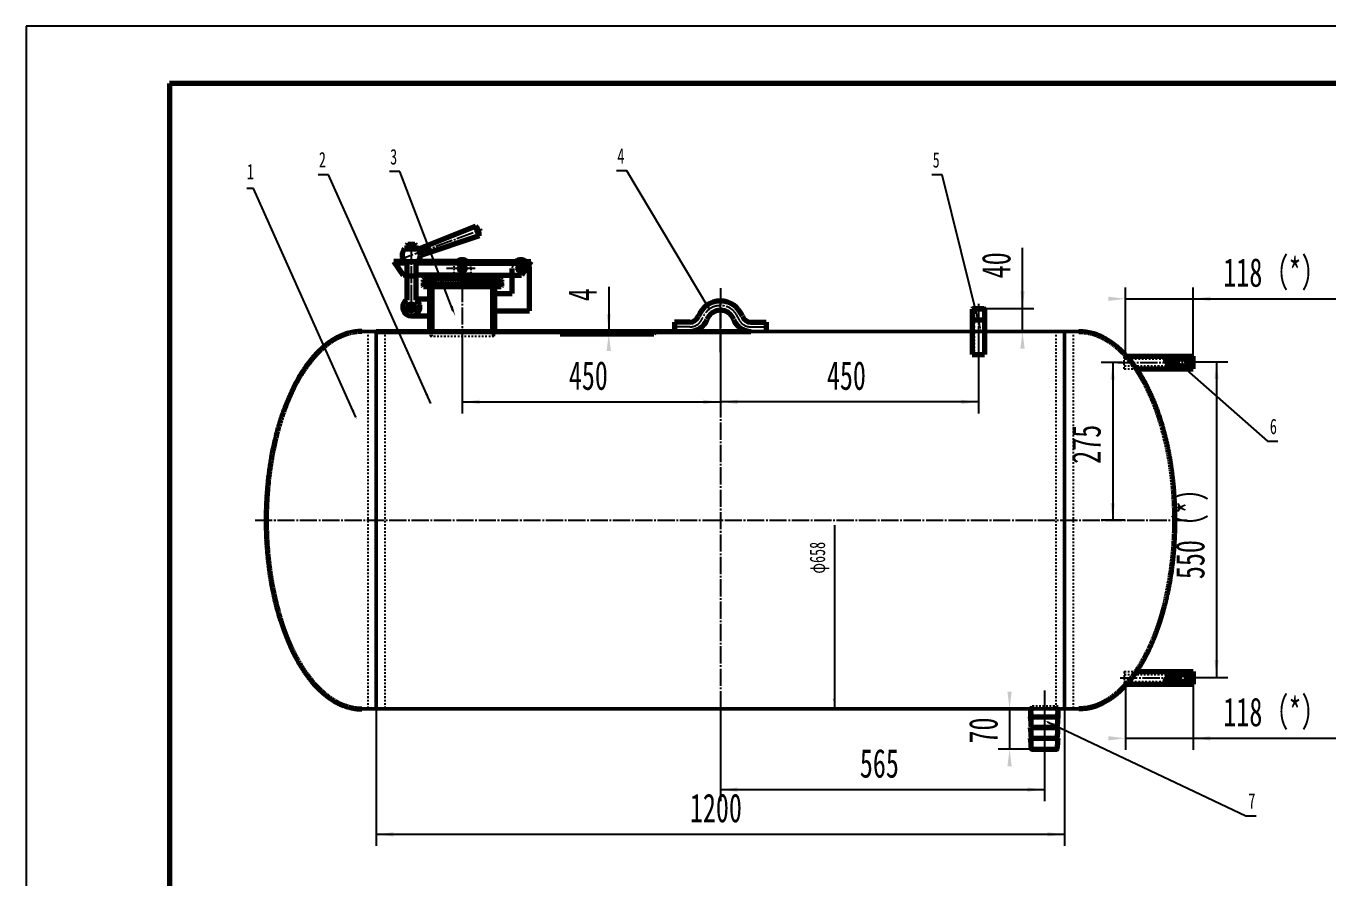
# Model space of a CAD drawing. Header units: millimetres. Extents: x 1710 to 11795, y -473 to 5548.
# Drawn here: x 1710 to 3980, y 1012 to 2497 of the extents above; entities that cross this region are included whole.
import ezdxf

# ---------------------------------------------------------------- set-up
doc = ezdxf.new("R2010")
doc.units = ezdxf.units.MM
doc.linetypes.add('EB_DASH', pattern=[6, 3, -3])
doc.linetypes.add('EB_DASHDOT', pattern=[39, 30, -3, 3, -3])
for name, color, linetype, lineweight in [('CAXA0', 7, 'Continuous', 70), ('CAXA1', 1, 'EB_DASHDOT', 25), ('CAXA2', 6, 'EB_DASH', 25), ('CAXA3', 30, 'Continuous', 25), ('CAXA4', 3, 'Continuous', 25), ('CAXA5', 4, 'Continuous', 25)]:
    doc.layers.add(name, color=color, linetype=linetype, lineweight=lineweight)
doc.styles.add('标准', font='', dxfattribs={"width": 0.667})
doc.styles.get('标准').set_extended_font_data('FangSong_GB2312')
doc.dimstyles.new('标准', dxfattribs={"dimtxt": 50, "dimasz": 30, "dimexe": 20, "dimexo": 0, "dimgap": 2.5, "dimtad": 1, "dimdec": 1, "dimdsep": 46, "dimtxsty": '标准', "dimcen": 0, "dimdle": 0.15, "dimclrd": 3, "dimazin": 2, "dimtfac": 1, "dimtdec": 3, "dimtmove": 0, "dimatfit": 1, "dimfxl": 0, "dimtolj": 1, "dimtzin": 0, "dimarcsym": 0})

# ---------------------------------------------------------------- blocks, each defined once
blk = doc.blocks.new('*CAXBLOCK2023')
at = {"layer": 'CAXA0', "linetype": 'Continuous', "lineweight": 25}
for points in [[(2470.3, 1841.7), (2500.3, 1837.9), (2500.3, 1845.4)], [(2920.3, 1841.7), (2890.3, 1837.9), (2890.3, 1845.4)]]:
    blk.add_hatch(color=3, dxfattribs=at).paths.add_polyline_path(points, flags=0)
at = {"layer": 'CAXA0', "color": 0, "linetype": 'Continuous', "lineweight": 25}
for p, q in [((2470.3, 1960.5), (2470.3, 1821.7)), ((2920.3, 1960.5), (2920.3, 1821.7))]:
    blk.add_line(p, q, dxfattribs=at)
at = {"layer": 'CAXA0', "color": 3, "linetype": 'Continuous', "lineweight": 25}
blk.add_line((2470.3, 1841.7), (2920.3, 1841.7), dxfattribs=at)
at = {"layer": 'CAXA0', "color": 0, "linetype": 'Continuous', "lineweight": 25, "insert": (2656, 1912.7), "char_height": 50, "attachment_point": 1, "style": '标准'}
blk.add_mtext('\\fFangSong_GB2312|b0|i0|p34;450', dxfattribs=at)
blk = doc.blocks.new('*CAXBLOCK2124')
at = {"layer": 'CAXA0', "linetype": 'Continuous', "lineweight": 25}
for points in [[(2920.3, 1841.7), (2950.3, 1845.4), (2950.3, 1837.9)], [(3370.3, 1841.7), (3340.3, 1845.4), (3340.3, 1837.9)]]:
    blk.add_hatch(color=3, dxfattribs=at).paths.add_polyline_path(points, flags=0)
at = {"layer": 'CAXA0', "color": 0, "linetype": 'Continuous', "lineweight": 25}
for p, q in [((2920.3, 1960.5), (2920.3, 1821.7)), ((3370.3, 1960.5), (3370.3, 1821.7))]:
    blk.add_line(p, q, dxfattribs=at)
at = {"layer": 'CAXA0', "color": 3, "linetype": 'Continuous', "lineweight": 25}
blk.add_line((3370.3, 1841.7), (2920.3, 1841.7), dxfattribs=at)
at = {"layer": 'CAXA0', "color": 0, "linetype": 'Continuous', "lineweight": 25, "insert": (3106, 1912.7), "char_height": 50, "attachment_point": 1, "style": '标准'}
blk.add_mtext('\\fFangSong_GB2312|b0|i0|p34;450', dxfattribs=at)
blk = doc.blocks.new('*CAXBLOCK2225')
at = {"layer": 'CAXA0', "linetype": 'Continuous', "lineweight": 25}
for points in [[(3604.4, 1910.5), (3600.7, 1880.5), (3608.2, 1880.5)], [(3604.4, 1635.5), (3600.7, 1665.5), (3608.2, 1665.5)]]:
    blk.add_hatch(color=3, dxfattribs=at).paths.add_polyline_path(points, flags=0)
at = {"layer": 'CAXA0', "color": 0, "linetype": 'Continuous', "lineweight": 25}
for p, q in [((3620.7, 1910.5), (3584.4, 1910.5)), ((3625.3, 1635.5), (3584.4, 1635.5))]:
    blk.add_line(p, q, dxfattribs=at)
at = {"layer": 'CAXA0', "color": 3, "linetype": 'Continuous', "lineweight": 25}
blk.add_line((3604.4, 1910.5), (3604.4, 1635.5), dxfattribs=at)
at = {"layer": 'CAXA0', "color": 0, "linetype": 'Continuous', "lineweight": 25, "insert": (3533.4, 1733.7), "char_height": 50, "attachment_point": 1, "rotation": 90, "style": '标准'}
blk.add_mtext('\\fFangSong_GB2312|b0|i0|p34;275', dxfattribs=at)
blk = doc.blocks.new('*CAXBLOCK2326')
at = {"layer": 'CAXA0', "linetype": 'Continuous', "lineweight": 25}
for points in [[(3785.4, 1911.5), (3781.7, 1881.5), (3789.2, 1881.5)], [(3785.4, 1361.5), (3781.7, 1391.5), (3789.2, 1391.5)]]:
    blk.add_hatch(color=3, dxfattribs=at).paths.add_polyline_path(points, flags=0)
at = {"layer": 'CAXA0', "color": 0, "linetype": 'Continuous', "lineweight": 25}
for p, q in [((3728.8, 1911.5), (3805.4, 1911.5)), ((3728.8, 1361.5), (3805.4, 1361.5))]:
    blk.add_line(p, q, dxfattribs=at)
at = {"layer": 'CAXA0', "color": 3, "linetype": 'Continuous', "lineweight": 25}
blk.add_line((3785.4, 1911.5), (3785.4, 1361.5), dxfattribs=at)
at = {"layer": 'CAXA0', "color": 0, "linetype": 'Continuous', "lineweight": 25, "insert": (3714.4, 1532.7), "char_height": 50, "attachment_point": 1, "rotation": 90, "style": '标准'}
blk.add_mtext('\\fFangSong_GB2312|b0|i0|p34;550（*）', dxfattribs=at)
blk = doc.blocks.new('*CAXBLOCK2427')
at = {"layer": 'CAXA0', "linetype": 'Continuous', "lineweight": 25}
for points in [[(2920.3, 1165.7), (2950.3, 1169.5), (2950.3, 1162)], [(3485.3, 1165.7), (3455.3, 1169.5), (3455.3, 1162)]]:
    blk.add_hatch(color=3, dxfattribs=at).paths.add_polyline_path(points, flags=0)
at = {"layer": 'CAXA0', "color": 0, "linetype": 'Continuous', "lineweight": 25}
for p, q in [((2920.3, 1310.5), (2920.3, 1145.7)), ((3485.3, 1310.5), (3485.3, 1145.7))]:
    blk.add_line(p, q, dxfattribs=at)
at = {"layer": 'CAXA0', "color": 3, "linetype": 'Continuous', "lineweight": 25}
blk.add_line((3485.3, 1165.7), (2920.3, 1165.7), dxfattribs=at)
at = {"layer": 'CAXA0', "color": 0, "linetype": 'Continuous', "lineweight": 25, "insert": (3163.5, 1236.7), "char_height": 50, "attachment_point": 1, "style": '标准'}
blk.add_mtext('\\fFangSong_GB2312|b0|i0|p34;565', dxfattribs=at)
blk = doc.blocks.new('*CAXBLOCK2528')
at = {"layer": 'CAXA0', "linetype": 'Continuous', "lineweight": 25}
for points in [[(2320.3, 1087.9), (2350.3, 1084.1), (2350.3, 1091.6)], [(3520.3, 1087.9), (3490.3, 1084.1), (3490.3, 1091.6)]]:
    blk.add_hatch(color=3, dxfattribs=at).paths.add_polyline_path(points, flags=0)
at = {"layer": 'CAXA0', "color": 0, "linetype": 'Continuous', "lineweight": 25}
for p, q in [((2320.3, 1310.5), (2320.3, 1067.9)), ((3520.3, 1310.5), (3520.3, 1067.9))]:
    blk.add_line(p, q, dxfattribs=at)
at = {"layer": 'CAXA0', "color": 3, "linetype": 'Continuous', "lineweight": 25}
blk.add_line((2320.3, 1087.9), (3520.3, 1087.9), dxfattribs=at)
at = {"layer": 'CAXA0', "color": 0, "linetype": 'Continuous', "lineweight": 25, "insert": (2867.1, 1158.9), "char_height": 50, "attachment_point": 1, "style": '标准'}
blk.add_mtext('\\fFangSong_GB2312|b0|i0|p34;1200', dxfattribs=at)
blk = doc.blocks.new('CAXBLOCK26')
at = {"layer": 'CAXA0', "color": 0, "linetype": 'Continuous', "lineweight": 25}
for p, q in [((2352.1, 2084.8), (2353.7, 2086.5)), ((2355, 2083.5), (2358, 2086.5)), ((2359.2, 2083.5), (2362.2, 2086.5)), ((2363.5, 2083.5), (2366.5, 2086.5)), ((2367.7, 2083.5), (2370.7, 2086.5)), ((2372, 2083.5), (2373.3, 2084.8)), ((2389.3, 2083.8), (2391.9, 2086.5)), ((2393.2, 2083.5), (2396.2, 2086.5)), ((2397.4, 2083.5), (2400.4, 2086.5)), ((2401.7, 2083.5), (2404.7, 2086.5)), ((2405.9, 2083.5), (2408.9, 2086.5)), ((2410.1, 2083.5), (2413.1, 2086.5)), ((2414.4, 2083.5), (2417.4, 2086.5)), ((2418.6, 2083.5), (2421.6, 2086.5)), ((2422.9, 2083.5), (2425.9, 2086.5)), ((2427.1, 2083.5), (2430.1, 2086.5)), ((2431.3, 2083.5), (2434.3, 2086.5)), ((2435.6, 2083.5), (2438.6, 2086.5)), ((2439.8, 2083.5), (2442.8, 2086.5)), ((2444.1, 2083.5), (2447.1, 2086.5)), ((2448.3, 2083.5), (2451.3, 2086.5)), ((2452.6, 2083.5), (2455.6, 2086.5)), ((2456.8, 2083.5), (2459.8, 2086.5)), ((2461, 2083.5), (2464, 2086.5)), ((2465.3, 2083.5), (2468.3, 2086.5)), ((2469.5, 2083.5), (2470.3, 2084.2)), ((2470.3, 2084.2), (2472.5, 2086.5)), ((2473.8, 2083.5), (2476.8, 2086.5)), ((2478, 2083.5), (2480.2, 2085.7)), ((2480.2, 2085.7), (2481, 2086.5)), ((2482.3, 2083.5), (2485.3, 2086.5)), ((2486.5, 2083.5), (2489.5, 2086.5)), ((2490.7, 2083.5), (2493.7, 2086.5)), ((2495, 2083.5), (2498, 2086.5)), ((2499.2, 2083.5), (2502.2, 2086.5)), ((2503.5, 2083.5), (2506.5, 2086.5)), ((2507.7, 2083.5), (2510.7, 2086.5)), ((2512, 2083.5), (2515, 2086.5)), ((2516.2, 2083.5), (2519.2, 2086.5)), ((2520.4, 2083.5), (2523.4, 2086.5)), ((2524.7, 2083.5), (2527.7, 2086.5)), ((2528.9, 2083.5), (2531.9, 2086.5)), ((2533.2, 2083.5), (2536.2, 2086.5)), ((2537.4, 2083.5), (2540.4, 2086.5)), ((2541.7, 2083.5), (2544.7, 2086.5)), ((2545.9, 2083.5), (2548.9, 2086.5)), ((2550.1, 2083.5), (2553.1, 2086.5)), ((2554.4, 2083.5), (2557.4, 2086.5)), ((2558.6, 2083.5), (2561.6, 2086.5)), ((2562.9, 2083.5), (2565.9, 2086.5)), ((2567.1, 2083.5), (2570.1, 2086.5)), ((2571.4, 2083.5), (2574.4, 2086.5)), ((2575.6, 2083.5), (2578.6, 2086.5)), ((2579.8, 2083.5), (2582.8, 2086.5)), ((2584.1, 2083.5), (2587.1, 2086.5))]:
    blk.add_line(p, q, dxfattribs=at)
blk = doc.blocks.new('CAXBLOCK27')
at = {"layer": 'CAXA0', "color": 0, "linetype": 'Continuous', "lineweight": 25}
for p, q in [((2470.3, 2050.2), (2476.5, 2056.5)), ((2470.3, 2054.5), (2472.2, 2056.5)), ((2470.7, 2046.5), (2480.7, 2056.5)), ((2475, 2046.5), (2485, 2056.5)), ((2479.2, 2046.5), (2489.2, 2056.5)), ((2483.4, 2046.5), (2493.4, 2056.5)), ((2487.7, 2046.5), (2497.7, 2056.5)), ((2491.9, 2046.5), (2501.9, 2056.5)), ((2496.2, 2046.5), (2506.2, 2056.5)), ((2500.4, 2046.5), (2510.4, 2056.5)), ((2504.7, 2046.5), (2514.7, 2056.5)), ((2508.9, 2046.5), (2518.9, 2056.5)), ((2513.1, 2046.5), (2523.1, 2056.5)), ((2517.4, 2046.5), (2527.4, 2056.5)), ((2525.6, 2050.5), (2531.6, 2056.5)), ((2529.9, 2050.5), (2535.9, 2056.5)), ((2534.1, 2050.5), (2538.4, 2054.8))]:
    blk.add_line(p, q, dxfattribs=at)
blk = doc.blocks.new('CAXBLOCK28')
at = {"layer": 'CAXA0', "color": 0, "linetype": 'Continuous', "lineweight": 25}
for p, q in [((2401.8, 2053.9), (2404.3, 2056.5)), ((2402.7, 2050.5), (2408.6, 2056.5)), ((2406.8, 2050.5), (2412.8, 2056.5)), ((2411.1, 2050.5), (2417.1, 2056.5)), ((2415.3, 2050.5), (2421.3, 2056.5)), ((2418.3, 2049.1), (2425.6, 2056.5)), ((2420, 2046.7), (2429.8, 2056.5)), ((2424, 2046.5), (2434, 2056.5)), ((2428.3, 2046.5), (2438.3, 2056.5)), ((2432.5, 2046.5), (2442.5, 2056.5)), ((2436.8, 2046.5), (2446.8, 2056.5)), ((2441, 2046.5), (2451, 2056.5)), ((2445.3, 2046.5), (2455.3, 2056.5)), ((2449.5, 2046.5), (2459.5, 2056.5)), ((2453.7, 2046.5), (2463.7, 2056.5)), ((2458, 2046.5), (2468, 2056.5)), ((2462.2, 2046.5), (2470.3, 2054.5)), ((2466.5, 2046.5), (2470.3, 2050.2))]:
    blk.add_line(p, q, dxfattribs=at)
blk = doc.blocks.new('CAXBLOCK29')
at = {"layer": 'CAXA0', "color": 0, "linetype": 'Continuous', "lineweight": 25}
for p, q in [((2641.6, 1962.8), (2643.3, 1964.5)), ((2643.5, 1960.5), (2647.5, 1964.5)), ((2647.8, 1960.5), (2651.8, 1964.5)), ((2652, 1960.5), (2656, 1964.5)), ((2656.2, 1960.5), (2660.2, 1964.5)), ((2660.5, 1960.5), (2664.5, 1964.5)), ((2664.7, 1960.5), (2668.7, 1964.5)), ((2669, 1960.5), (2673, 1964.5)), ((2673.2, 1960.5), (2677.2, 1964.5)), ((2677.5, 1960.5), (2681.5, 1964.5)), ((2681.7, 1960.5), (2685.7, 1964.5)), ((2685.9, 1960.5), (2689.9, 1964.5)), ((2690.2, 1960.5), (2694.2, 1964.5)), ((2694.4, 1960.5), (2698.4, 1964.5)), ((2698.7, 1960.5), (2702.7, 1964.5)), ((2702.9, 1960.5), (2706.9, 1964.5)), ((2707.2, 1960.5), (2711.2, 1964.5)), ((2711.4, 1960.5), (2715.4, 1964.5)), ((2715.6, 1960.5), (2719.6, 1964.5)), ((2719.9, 1960.5), (2723.9, 1964.5)), ((2724.1, 1960.5), (2728.1, 1964.5)), ((2728.4, 1960.5), (2732.4, 1964.5)), ((2732.6, 1960.5), (2736.6, 1964.5)), ((2736.9, 1960.5), (2740.9, 1964.5)), ((2741.1, 1960.5), (2745.1, 1964.5)), ((2745.3, 1960.5), (2749.3, 1964.5)), ((2749.6, 1960.5), (2753.6, 1964.5)), ((2753.8, 1960.5), (2757.8, 1964.5)), ((2758.1, 1960.5), (2762.1, 1964.5)), ((2762.3, 1960.5), (2766.3, 1964.5)), ((2766.6, 1960.5), (2770.6, 1964.5)), ((2770.8, 1960.5), (2774.8, 1964.5)), ((2775, 1960.5), (2779, 1964.5)), ((2779.3, 1960.5), (2783.3, 1964.5)), ((2783.5, 1960.5), (2787.5, 1964.5)), ((2787.8, 1960.5), (2791.8, 1964.5)), ((2792, 1960.5), (2796, 1964.5)), ((2796.3, 1960.5), (2800.3, 1964.5)), ((2800.5, 1960.5), (2804, 1963.9))]:
    blk.add_line(p, q, dxfattribs=at)
blk = doc.blocks.new('CAXBLOCK30')
at = {"layer": 'CAXA0', "color": 0, "linetype": 'Continuous', "lineweight": 25}
for p, q in [((3694.1, 1916.5), (3699.1, 1921.5)), ((3698.4, 1916.5), (3703.4, 1921.5)), ((3702.6, 1916.5), (3707.6, 1921.5)), ((3706.8, 1916.5), (3711.8, 1921.5)), ((3711.1, 1916.5), (3716.1, 1921.5)), ((3715.3, 1916.5), (3720.3, 1921.5)), ((3719.6, 1916.5), (3724.6, 1921.5)), ((3723.8, 1916.5), (3728.8, 1921.5)), ((3728.1, 1916.5), (3733.1, 1921.5)), ((3729.8, 1914), (3731.3, 1915.5)), ((3731.3, 1915.5), (3737.3, 1921.5)), ((3734, 1914), (3735.5, 1915.5)), ((3735.5, 1915.5), (3741.5, 1921.5)), ((3738.3, 1914), (3739.8, 1915.5)), ((3739.8, 1915.5), (3744.7, 1920.3)), ((3742.5, 1914), (3744, 1915.5)), ((3744, 1915.5), (3744.7, 1916.1)), ((3697.6, 1903), (3699.1, 1904.5)), ((3698.3, 1899.5), (3703.3, 1904.5)), ((3702.6, 1899.5), (3707.6, 1904.5)), ((3706.8, 1899.5), (3711.8, 1904.5)), ((3711.1, 1899.5), (3716.1, 1904.5)), ((3715.3, 1899.5), (3720.3, 1904.5)), ((3719.5, 1899.5), (3724.5, 1904.5)), ((3723.8, 1899.5), (3728.8, 1904.5)), ((3728, 1899.5), (3734, 1905.5)), ((3729.7, 1905.3), (3729.8, 1905.5)), ((3729.8, 1905.5), (3731.3, 1907)), ((3732.3, 1899.5), (3738.3, 1905.5)), ((3734, 1905.5), (3735.5, 1907)), ((3736.5, 1899.5), (3742.5, 1905.5)), ((3738.3, 1905.5), (3739.8, 1907)), ((3740.8, 1899.5), (3744.7, 1903.4)), ((3742.5, 1905.5), (3744, 1907))]:
    blk.add_line(p, q, dxfattribs=at)
blk = doc.blocks.new('CAXBLOCK31')
at = {"layer": 'CAXA0', "color": 0, "linetype": 'Continuous', "lineweight": 25}
for p, q in [((3697.6, 1368.4), (3700.7, 1371.5)), ((3699.9, 1366.5), (3704.9, 1371.5)), ((3704.1, 1366.5), (3709.1, 1371.5)), ((3708.4, 1366.5), (3713.4, 1371.5)), ((3712.6, 1366.5), (3717.6, 1371.5)), ((3716.9, 1366.5), (3721.9, 1371.5)), ((3721.1, 1366.5), (3726.1, 1371.5)), ((3725.4, 1366.5), (3730.4, 1371.5)), ((3729.6, 1366.5), (3734.6, 1371.5)), ((3731.3, 1364), (3732.8, 1365.5)), ((3732.8, 1365.5), (3738.8, 1371.5)), ((3735.6, 1364), (3737.1, 1365.5)), ((3737.1, 1365.5), (3743.1, 1371.5)), ((3739.8, 1364), (3741.3, 1365.5)), ((3741.3, 1365.5), (3744.7, 1368.8)), ((3744.1, 1364), (3744.7, 1364.6)), ((3694.2, 1352.2), (3696.4, 1354.5)), ((3695.7, 1349.5), (3700.6, 1354.5)), ((3699.9, 1349.5), (3704.9, 1354.5)), ((3704.1, 1349.5), (3709.1, 1354.5)), ((3708.4, 1349.5), (3713.4, 1354.5)), ((3712.6, 1349.5), (3717.6, 1354.5)), ((3716.8, 1349.5), (3721.8, 1354.5)), ((3721.1, 1349.5), (3726.1, 1354.5)), ((3725.3, 1349.5), (3731.3, 1355.5)), ((3729.6, 1349.5), (3735.6, 1355.5)), ((3731.3, 1355.5), (3732.8, 1357)), ((3733.8, 1349.5), (3739.8, 1355.5)), ((3735.6, 1355.5), (3737.1, 1357)), ((3738.1, 1349.5), (3744.1, 1355.5)), ((3739.8, 1355.5), (3741.3, 1357)), ((3742.3, 1349.5), (3744.7, 1351.8)), ((3744.1, 1355.5), (3744.7, 1356.1))]:
    blk.add_line(p, q, dxfattribs=at)
blk = doc.blocks.new('*CAXBLOCK3235')
at = {"layer": 'CAXA0', "linetype": 'Continuous', "lineweight": 25}
for points in [[(3626.7, 1255.2), (3596.7, 1251.5), (3596.7, 1259)], [(3744.7, 1255.2), (3774.7, 1251.5), (3774.7, 1259)]]:
    blk.add_hatch(color=3, dxfattribs=at).paths.add_polyline_path(points, flags=0)
at = {"layer": 'CAXA0', "color": 0, "linetype": 'Continuous', "lineweight": 25}
for p, q in [((3626.7, 1349.5), (3626.7, 1235.2)), ((3744.7, 1349.5), (3744.7, 1235.2))]:
    blk.add_line(p, q, dxfattribs=at)
at = {"layer": 'CAXA0', "color": 3, "linetype": 'Continuous', "lineweight": 25}
blk.add_line((3626.5, 1255.2), (4007.5, 1255.2), dxfattribs=at)
at = {"layer": 'CAXA0', "color": 0, "linetype": 'Continuous', "lineweight": 25, "insert": (3797.3, 1326.2), "char_height": 50, "attachment_point": 1, "style": '标准'}
blk.add_mtext('\\fFangSong_GB2312|b0|i0|p34;118（*）', dxfattribs=at)
blk = doc.blocks.new('CAXBLOCK33')
at = {"layer": 'CAXA0', "color": 0, "linetype": 'Continuous', "lineweight": 25}
for p, q in [((2523.3, 2048.1), (2525.6, 2050.5)), ((2523.3, 2043.8), (2527.3, 2047.8)), ((2526.1, 2042.5), (2528.8, 2045.2)), ((2530.4, 2042.5), (2533.1, 2045.2)), ((2533.6, 2049.9), (2534.1, 2050.5)), ((2533.6, 2045.7), (2538.1, 2050.2)), ((2534.6, 2042.5), (2538.8, 2046.6))]:
    blk.add_line(p, q, dxfattribs=at)
blk = doc.blocks.new('CAXBLOCK34')
at = {"layer": 'CAXA0', "color": 0, "linetype": 'Continuous', "lineweight": 25}
for p, q in [((2527.8, 2047.1), (2531.1, 2050.4)), ((2527.8, 2047.5), (2530.7, 2050.4)), ((2527.8, 2047.9), (2530.3, 2050.4)), ((2527.8, 2048.4), (2529.8, 2050.4)), ((2527.9, 2046.8), (2531.4, 2050.3)), ((2528.1, 2046.5), (2531.7, 2050.1)), ((2528.1, 2049.1), (2529.1, 2050.1)), ((2528.2, 2046.3), (2531.9, 2050)), ((2528.4, 2046), (2532.2, 2049.8)), ((2528.6, 2045.8), (2532.4, 2049.6)), ((2528.9, 2045.6), (2532.6, 2049.3)), ((2529.1, 2045.5), (2532.7, 2049.1)), ((2529.4, 2045.3), (2532.9, 2048.8)), ((2529.7, 2045.2), (2533, 2048.5)), ((2530.1, 2045.2), (2533, 2048.1)), ((2530.5, 2045.2), (2533.1, 2047.7)), ((2531, 2045.2), (2533, 2047.2)), ((2531.7, 2045.5), (2532.7, 2046.5))]:
    blk.add_line(p, q, dxfattribs=at)
blk = doc.blocks.new('CAXBLOCK35')
at = {"layer": 'CAXA0', "color": 0, "linetype": 'Continuous', "lineweight": 25}
for p, q in [((2530.9, 2045.2), (2527.8, 2048.3)), ((2530.5, 2045.2), (2527.8, 2047.9)), ((2530.1, 2045.2), (2527.8, 2047.5)), ((2531.2, 2045.3), (2527.9, 2048.6)), ((2529.5, 2045.3), (2527.9, 2046.9)), ((2531.5, 2045.4), (2528, 2048.9)), ((2531.8, 2045.6), (2528.2, 2049.2)), ((2532.1, 2045.7), (2528.3, 2049.5)), ((2532.3, 2045.9), (2528.5, 2049.7)), ((2532.5, 2046.2), (2528.8, 2049.9)), ((2532.7, 2046.4), (2529, 2050.1)), ((2532.8, 2046.7), (2529.3, 2050.2)), ((2532.9, 2047), (2529.6, 2050.3)), ((2533, 2047.3), (2529.9, 2050.4)), ((2533.1, 2047.7), (2530.3, 2050.5)), ((2533, 2048.2), (2530.8, 2050.4)), ((2532.9, 2048.7), (2531.3, 2050.3))]:
    blk.add_line(p, q, dxfattribs=at)
blk = doc.blocks.new('CAXBLOCK36')
at = {"layer": 'CAXA0', "color": 0, "linetype": 'Continuous', "lineweight": 25}
for p, q in [((2401.8, 2045.4), (2406.8, 2050.5)), ((2403.1, 2042.5), (2407, 2046.3)), ((2407.3, 2042.5), (2410, 2045.2)), ((2411.6, 2042.5), (2417.3, 2048.1)), ((2413.3, 2048.4), (2415.3, 2050.5)), ((2415.8, 2042.5), (2417.3, 2043.9))]:
    blk.add_line(p, q, dxfattribs=at)
blk = doc.blocks.new('CAXBLOCK37')
at = {"layer": 'CAXA0', "color": 0, "linetype": 'Continuous', "lineweight": 25}
for p, q in [((2407.5, 2047.3), (2410.6, 2050.4)), ((2407.5, 2047.7), (2410.2, 2050.4)), ((2407.5, 2048.1), (2409.8, 2050.4)), ((2407.6, 2047), (2410.9, 2050.3)), ((2407.6, 2048.7), (2409.2, 2050.3)), ((2407.7, 2046.7), (2411.2, 2050.2)), ((2407.9, 2046.4), (2411.5, 2050)), ((2408, 2046.1), (2411.8, 2049.9)), ((2408.2, 2045.9), (2412, 2049.7)), ((2408.5, 2045.7), (2412.2, 2049.4)), ((2408.7, 2045.5), (2412.4, 2049.2)), ((2409, 2045.4), (2412.5, 2048.9)), ((2409.3, 2045.3), (2412.6, 2048.6)), ((2409.6, 2045.2), (2412.7, 2048.3)), ((2410, 2045.2), (2412.8, 2047.9)), ((2410.5, 2045.2), (2412.7, 2047.4)), ((2411, 2045.3), (2412.6, 2046.9))]:
    blk.add_line(p, q, dxfattribs=at)
blk = doc.blocks.new('CAXBLOCK38')
at = {"layer": 'CAXA0', "color": 0, "linetype": 'Continuous', "lineweight": 25}
for p, q in [((2410.8, 2045.2), (2407.5, 2048.5)), ((2410.4, 2045.2), (2407.5, 2048.1)), ((2410, 2045.2), (2407.5, 2047.7)), ((2409.6, 2045.2), (2407.5, 2047.3)), ((2411.1, 2045.4), (2407.7, 2048.8)), ((2408.9, 2045.4), (2407.7, 2046.6)), ((2411.4, 2045.5), (2407.8, 2049.1)), ((2411.7, 2045.7), (2408, 2049.4)), ((2411.9, 2045.8), (2408.2, 2049.6)), ((2412.1, 2046.1), (2408.4, 2049.8)), ((2412.3, 2046.3), (2408.6, 2050)), ((2412.4, 2046.6), (2408.9, 2050.1)), ((2412.6, 2046.9), (2409.2, 2050.3)), ((2412.7, 2047.2), (2409.5, 2050.4)), ((2412.7, 2047.5), (2409.8, 2050.4)), ((2412.8, 2048), (2410.3, 2050.4)), ((2412.7, 2048.5), (2410.8, 2050.4)), ((2412.4, 2049.2), (2411.5, 2050))]:
    blk.add_line(p, q, dxfattribs=at)
blk = doc.blocks.new('CAXBLOCK39')
at = {"layer": 'CAXA0', "color": 0, "linetype": 'Continuous', "lineweight": 25}
for p, q in [((2413.3, 2039.9), (2415.8, 2042.5)), ((2413.3, 2035.7), (2417.3, 2039.7)), ((2413.3, 2031.4), (2417.3, 2035.4)), ((2413.3, 2027.2), (2417.3, 2031.2)), ((2413.3, 2022.9), (2417.3, 2026.9)), ((2413.3, 2018.7), (2417.3, 2022.7)), ((2523.3, 2039.6), (2526.1, 2042.5)), ((2523.3, 2035.4), (2527.3, 2039.4)), ((2523.3, 2031.1), (2527.3, 2035.1)), ((2523.3, 2026.9), (2527.3, 2030.9)), ((2523.3, 2022.6), (2527.3, 2026.6)), ((2523.3, 2018.4), (2527.3, 2022.4)), ((2413.3, 2014.4), (2417.3, 2018.4)), ((2413.3, 2010.2), (2417.3, 2014.2)), ((2413.3, 2006), (2417.3, 2010)), ((2413.3, 2001.7), (2417.3, 2005.7)), ((2413.3, 1997.5), (2417.3, 2001.5)), ((2523.3, 2014.1), (2527.3, 2018.1)), ((2523.3, 2009.9), (2527.3, 2013.9)), ((2523.3, 2005.7), (2527.3, 2009.7)), ((2523.3, 2001.4), (2527.3, 2005.4)), ((2523.3, 1997.2), (2527.3, 2001.2)), ((2413.3, 1993.2), (2417.3, 1997.2)), ((2413.3, 1989), (2417.3, 1993)), ((2413.3, 1984.7), (2417.3, 1988.7)), ((2413.3, 1980.5), (2417.3, 1984.5)), ((2413.3, 1976.3), (2417.3, 1980.3)), ((2413.3, 1972), (2417.3, 1976)), ((2523.3, 1992.9), (2527.3, 1996.9)), ((2523.3, 1988.7), (2527.3, 1992.7)), ((2523.3, 1984.4), (2527.3, 1988.4)), ((2523.3, 1980.2), (2527.3, 1984.2)), ((2523.3, 1976), (2527.3, 1980)), ((2523.3, 1971.7), (2527.3, 1975.7)), ((2413.3, 1967.8), (2417.3, 1971.8)), ((2414.2, 1964.5), (2417.3, 1967.5)), ((2523.3, 1967.5), (2527.3, 1971.5)), ((2524.5, 1964.5), (2527.3, 1967.2))]:
    blk.add_line(p, q, dxfattribs=at)
blk = doc.blocks.new('*CAXBLOCK4043')
at = {"layer": 'CAXA0', "linetype": 'Continuous', "lineweight": 25}
for points in [[(2725.6, 1964.5), (2721.9, 1994.5), (2729.4, 1994.5)], [(2725.6, 1960.5), (2721.9, 1930.5), (2729.4, 1930.5)]]:
    blk.add_hatch(color=3, dxfattribs=at).paths.add_polyline_path(points, flags=0)
at = {"layer": 'CAXA0', "color": 3, "linetype": 'Continuous', "lineweight": 25}
blk.add_line((2725.6, 2042.4), (2725.6, 1960.3), dxfattribs=at)
at = {"layer": 'CAXA0', "color": 0, "linetype": 'Continuous', "lineweight": 25}
for p, q in [((2641.1, 1960.5), (2745.6, 1960.5)), ((2973.6, 1964.5), (2705.6, 1964.5))]:
    blk.add_line(p, q, dxfattribs=at)
at = {"layer": 'CAXA0', "color": 0, "linetype": 'Continuous', "lineweight": 25, "insert": (2654.6, 2017.1), "char_height": 50, "attachment_point": 1, "rotation": 90, "style": '标准'}
blk.add_mtext('\\fFangSong_GB2312|b0|i0|p34;4', dxfattribs=at)
blk = doc.blocks.new('*CAXBLOCK4144')
at = {"layer": 'CAXA0', "linetype": 'Continuous', "lineweight": 25}
for points in [[(3424.6, 1306.5), (3420.8, 1336.5), (3428.3, 1336.5)], [(3424.6, 1236.5), (3420.8, 1206.5), (3428.3, 1206.5)]]:
    blk.add_hatch(color=3, dxfattribs=at).paths.add_polyline_path(points, flags=0)
at = {"layer": 'CAXA0', "color": 0, "linetype": 'Continuous', "lineweight": 25}
for p, q in [((3461.3, 1306.5), (3404.6, 1306.5)), ((3463.2, 1236.5), (3404.6, 1236.5))]:
    blk.add_line(p, q, dxfattribs=at)
at = {"layer": 'CAXA0', "color": 3, "linetype": 'Continuous', "lineweight": 25}
blk.add_line((3424.6, 1306.6), (3424.6, 1236.3), dxfattribs=at)
at = {"layer": 'CAXA0', "color": 0, "linetype": 'Continuous', "lineweight": 25, "insert": (3353.6, 1246.1), "char_height": 50, "attachment_point": 1, "rotation": 90, "style": '标准'}
blk.add_mtext('\\fFangSong_GB2312|b0|i0|p34;70', dxfattribs=at)
blk = doc.blocks.new('*CAXBLOCK8083')
at = {"layer": 'CAXA4', "linetype": 'Continuous', "lineweight": 25}
for points in [[(3626.7, 2021.3), (3596.7, 2017.6), (3596.7, 2025.1)], [(3744.7, 2021.3), (3774.7, 2017.6), (3774.7, 2025.1)]]:
    blk.add_hatch(color=3, dxfattribs=at).paths.add_polyline_path(points, flags=0)
at = {"layer": 'CAXA4', "color": 3, "linetype": 'Continuous', "lineweight": 25}
blk.add_line((3626.5, 2021.3), (4007.5, 2021.3), dxfattribs=at)
at = {"layer": 'CAXA4', "color": 0, "linetype": 'Continuous', "lineweight": 25}
for p, q in [((3626.7, 1921.5), (3626.7, 2041.3)), ((3744.7, 1921.5), (3744.7, 2041.3))]:
    blk.add_line(p, q, dxfattribs=at)
at = {"layer": 'CAXA4', "color": 0, "linetype": 'Continuous', "lineweight": 25, "insert": (3797.3, 2092.3), "char_height": 50, "attachment_point": 1, "style": '标准'}
blk.add_mtext('\\fFangSong_GB2312|b0|i0|p34;118（*）', dxfattribs=at)
blk = doc.blocks.new('*CAXBLOCK8184')
at = {"layer": 'CAXA4', "linetype": 'Continuous', "lineweight": 25}
for points in [[(3447.1, 2004.5), (3450.9, 2034.5), (3443.4, 2034.5)], [(3447.1, 1964.5), (3450.9, 1934.5), (3443.4, 1934.5)]]:
    blk.add_hatch(color=3, dxfattribs=at).paths.add_polyline_path(points, flags=0)
at = {"layer": 'CAXA4', "color": 3, "linetype": 'Continuous', "lineweight": 25}
blk.add_line((3447.1, 1964.3), (3447.1, 2110.2), dxfattribs=at)
at = {"layer": 'CAXA4', "color": 0, "linetype": 'Continuous', "lineweight": 25}
for p, q in [((3379.9, 2004.5), (3467.1, 2004.5)), ((3380.9, 1964.5), (3467.1, 1964.5))]:
    blk.add_line(p, q, dxfattribs=at)
at = {"layer": 'CAXA4', "color": 0, "linetype": 'Continuous', "lineweight": 25, "insert": (3376.1, 2057.1), "char_height": 50, "attachment_point": 1, "rotation": 90, "style": '标准'}
blk.add_mtext('\\fFangSong_GB2312|b0|i0|p34;40', dxfattribs=at)

msp = doc.modelspace()

# ---------------------------------------------------------------- hatches: boundary and pattern name
at = {"layer": 'CAXA0', "linetype": 'Continuous', "lineweight": 25}
for points in [[(2454.34, 1999.64), (2453.86, 2001.6), (2453.39, 2001.42)], [(2900.85, 2004.07), (2900.04, 2005.92), (2899.61, 2005.66)], [(3373.24, 1970.33), (3373, 1972.33), (3372.52, 1972.21)], [(3718.5, 1910.45), (3719.83, 1908.94), (3720.16, 1909.32)]]:
    msp.add_hatch(color=3, dxfattribs=at).paths.add_polyline_path(points, flags=0)
at = {"layer": 'CAXA4', "linetype": 'Continuous', "lineweight": 25}
for points in [[(2457.83, 1991.64), (2453.47, 2009.25), (2449.27, 2007.63)], [(2902.9, 1999.68), (2896, 2016.46), (2892.08, 2014.24)], [(3374.95, 1964.89), (3372.78, 1982.9), (3368.41, 1981.82)], [(3712.94, 1914.89), (3725.2, 1901.53), (3728.11, 1904.96)], [(2415.23, 1838.82), (2409.94, 1856.17), (2405.83, 1854.34)], [(2286.36, 1810.88), (2281.06, 1828.23), (2276.96, 1826.4)], [(3119.35, 1306.45), (3117.1, 1324.45), (3121.6, 1324.45)], [(3485.97, 1286.21), (3501.26, 1276.46), (3503.19, 1280.52)]]:
    msp.add_hatch(color=3, dxfattribs=at).paths.add_polyline_path(points, flags=0)

# ---------------------------------------------------------------- linework, layer by layer
at = {"layer": 'CAXA0'}
for p, q in [((5809.51, 2396.82), (1959.51, 2396.82)), ((1959.51, 2396.82), (1959.51, -373.18)), ((2493.78, 2147.93), (2393.14, 2108.16)), ((2499.9, 2131.11), (2493.78, 2147.93)), ((2375.26, 2116.45), (2373.26, 2114.45)), ((2373.26, 2114.45), (2373.26, 2108.45)), ((2373.26, 2114.45), (2389.26, 2114.45)), ((2375.26, 2116.45), (2387.26, 2116.45)), ((2389.26, 2114.45), (2387.26, 2116.45)), ((2389.26, 2114.45), (2389.26, 2108.45)), ((2499.9, 2131.11), (2397.25, 2096.89)), ((2369.64, 2108.45), (2392.87, 2108.45)), ((2351.03, 2086.45), (2367.26, 2062.45)), ((2373.26, 2086.45), (2351.03, 2086.45)), ((2373.26, 2083.45), (2353.06, 2083.45)), ((2369.64, 2086.45), (2392.87, 2086.45)), ((2373.26, 2086.45), (2373.26, 2019.14)), ((2389.26, 2086.45), (2389.26, 2019.14)), ((2470.26, 2086.45), (2389.26, 2086.45)), ((2470.26, 2083.45), (2389.26, 2083.45)), ((2470.26, 2086.45), (2589.48, 2086.45)), ((2470.26, 2083.45), (2587.45, 2083.45)), ((2557.37, 2030.45), (2557.37, 2074.45)), ((2589.48, 2086.45), (2573.26, 2062.45)), ((2587.37, 2000.45), (2587.37, 2074.45)), ((2373.26, 2062.45), (2367.26, 2062.45)), ((2373.26, 2061.45), (2389.26, 2061.45)), ((2485.26, 2062.45), (2389.26, 2062.45)), ((2403.76, 2056.45), (2401.76, 2054.45)), ((2401.76, 2054.45), (2401.76, 2051.45)), ((2401.76, 2051.45), (2402.76, 2050.45)), ((2402.76, 2050.45), (2401.76, 2049.45)), ((2401.76, 2049.45), (2401.76, 2043.45)), ((2402.76, 2042.45), (2401.76, 2043.45)), ((2418.26, 2050.45), (2402.76, 2050.45)), ((2417.26, 2050.45), (2402.76, 2050.45)), ((2470.26, 2056.45), (2403.76, 2056.45)), ((2406.96, 2045.15), (2406.96, 2050.45)), ((2413.26, 2045.15), (2406.96, 2045.15)), ((2413.26, 2045.15), (2413.26, 2050.45)), ((2417.26, 2050.45), (2417.26, 1964.45)), ((2418.26, 2050.45), (2418.26, 2048.45)), ((2418.26, 2048.45), (2420.26, 2046.45)), ((2420.26, 2046.45), (2470.26, 2046.45)), ((2455.26, 2062.45), (2455.26, 2056.45)), ((2470.26, 2056.45), (2536.76, 2056.45)), ((2520.26, 2046.45), (2470.26, 2046.45)), ((2485.26, 2062.45), (2485.26, 2056.45)), ((2485.26, 2062.45), (2573.26, 2062.45)), ((2522.26, 2048.45), (2520.26, 2046.45)), ((2522.26, 2050.45), (2537.76, 2050.45)), ((2522.26, 2050.45), (2522.26, 2048.45)), ((2537.76, 2050.45), (2523.26, 2050.45)), ((2523.26, 1964.45), (2523.26, 2050.45)), ((2527.26, 2045.15), (2527.26, 2050.45)), ((2527.26, 2045.15), (2533.56, 2045.15)), ((2533.56, 2045.15), (2533.56, 2050.45)), ((2536.76, 2056.45), (2538.76, 2054.45)), ((2538.76, 2051.45), (2537.76, 2050.45)), ((2538.76, 2049.45), (2537.76, 2050.45)), ((2538.76, 2043.45), (2537.76, 2042.45)), ((2538.76, 2054.45), (2538.76, 2051.45)), ((2389.26, 2021.45), (2413.26, 2021.45)), ((2537.76, 2042.45), (2402.76, 2042.45)), ((2413.26, 2042.45), (2413.26, 1964.45)), ((2527.26, 1964.45), (2527.26, 2042.45)), ((2527.26, 2030.45), (2557.37, 2030.45)), ((2527.26, 2000.45), (2587.37, 2000.45)), ((3360.61, 2004.45), (3359.61, 2003.45)), ((3380.91, 2003.45), (3359.61, 2003.45)), ((3359.61, 2003.45), (3359.61, 1924.45)), ((3360.61, 2004.45), (3379.91, 2004.45)), ((3380.91, 2003.45), (3379.91, 2004.45)), ((3380.91, 2003.45), (3380.91, 1924.45)), ((2381.26, 1991.45), (2413.26, 1991.45)), ((2840.26, 1980.45), (2840.26, 1964.45)), ((2866.88, 1980.45), (2840.26, 1980.45)), ((2973.63, 1980.45), (3000.26, 1980.45)), ((3000.26, 1980.45), (3000.26, 1964.45)), ((3359.61, 1984.45), (3380.26, 1984.45)), ((3380.26, 1984.45), (3380.91, 1984.45)), ((2320.26, 1964.45), (2973.63, 1964.45)), ((2413.26, 1964.45), (2414.26, 1964.45)), ((2526.26, 1964.45), (2527.26, 1964.45)), ((2641.1, 1960.45), (2804.26, 1960.45)), ((3359.61, 1924.45), (3380.91, 1924.45)), ((3626.68, 1921.45), (3744.68, 1921.45)), ((3693.42, 1916.45), (3729.68, 1916.45)), ((3729.68, 1913.95), (3729.68, 1916.45)), ((3729.68, 1913.95), (3744.68, 1913.95)), ((3744.68, 1899.45), (3744.68, 1921.45)), ((3644.32, 1899.45), (3744.68, 1899.45)), ((3697.72, 1904.45), (3729.68, 1904.45)), ((3729.68, 1904.45), (3729.68, 1906.95)), ((3729.68, 1906.95), (3744.68, 1906.95)), ((3644.32, 1371.45), (3744.68, 1371.45)), ((3697.72, 1366.45), (3729.68, 1366.45)), ((3729.68, 1366.45), (3729.68, 1363.95)), ((3729.68, 1363.95), (3744.68, 1363.95)), ((3744.68, 1371.45), (3744.68, 1349.45)), ((3626.68, 1349.45), (3744.68, 1349.45)), ((3693.42, 1354.45), (3729.68, 1354.45)), ((3729.68, 1356.95), (3729.68, 1354.45)), ((3729.68, 1356.95), (3744.68, 1356.95)), ((3461.26, 1306.45), (3461.26, 1292.7)), ((3509.26, 1292.7), (3509.26, 1306.45)), ((3461.26, 1292.7), (3509.26, 1292.7)), ((3461.26, 1273.95), (3509.26, 1273.95)), ((3462.76, 1274.45), (3507.76, 1274.45)), ((3461.26, 1255.2), (3509.26, 1255.2)), ((3462.76, 1255.7), (3507.76, 1255.7)), ((3463.22, 1236.45), (3507.63, 1236.45))]:
    msp.add_line(p, q, dxfattribs=at)
at = {"layer": 'CAXA0', "linetype": 'Continuous', "lineweight": 70}
msp.add_line((2538.76, 2049.45), (2538.76, 2043.45), dxfattribs=at)
at = {"layer": 'CAXA0', "color": 1, "linetype": 'EB_DASHDOT', "lineweight": 25}
for p, q in [((2920.26, 2039.63), (2920.26, 1261.67)), ((3370.26, 2012.43), (3370.26, 1914.45)), ((3613.32, 1910.45), (3742.72, 1910.45)), ((2108.86, 1635.45), (3734.05, 1635.45)), ((3485.26, 1338.84), (3485.26, 1227.35))]:
    msp.add_line(p, q, dxfattribs=at)
at = {"layer": 'CAXA0', "linetype": 'Continuous', "lineweight": 50}
for p, q in [((2320.26, 1964.45), (2295.26, 1964.45)), ((2320.26, 1964.45), (2320.26, 1310.45)), ((2320.26, 1960.45), (2320.26, 1310.45)), ((2320.26, 1960.45), (2320.26, 1306.45)), ((2973.63, 1964.45), (3520.26, 1964.45)), ((3520.26, 1964.45), (3545.26, 1964.45)), ((3520.26, 1964.45), (3520.26, 1306.45)), ((3509.26, 1306.45), (2295.26, 1306.45)), ((3545.26, 1306.45), (3509.26, 1306.45))]:
    msp.add_line(p, q, dxfattribs=at)
at = {"layer": 'CAXA0', "color": 6, "linetype": 'EB_DASH', "lineweight": 25}
for p, q in [((2414.26, 1964.45), (2414.26, 1956.45)), ((2414.26, 1956.45), (2526.26, 1956.45)), ((2417.26, 1964.45), (2417.26, 1956.45)), ((2523.26, 1956.45), (2523.26, 1964.45)), ((2526.26, 1956.45), (2526.26, 1964.45))]:
    msp.add_line(p, q, dxfattribs=at)
at = {"layer": 'CAXA0'}
for centre, radius in [((2470.26, 2074.45), 5), ((2572.37, 2074.45), 5), ((2410.11, 2047.8), 2.65), ((2530.41, 2047.8), 2.65), ((2381.26, 2006.45), 6.13), ((2381.26, 2006.45), 5)]:
    msp.add_circle(centre, radius, dxfattribs=at)
for centre, radius, start, end in [((2478.98, 2133.02), 21.01, 354.79469, 45.20531), ((2381.26, 2097.45), 16, 136.56746, 223.43254), ((2381.26, 2097.45), 16, 316.56746, 43.43254), ((2470.26, 2074.45), 15, 53.1301, 126.8699), ((2572.37, 2074.45), 15, 53.1301, 126.8699), ((2572.37, 2074.45), 15, 0, 26.13615), ((2381.26, 2006.45), 15, 122.23095, 57.76905), ((2920.26, 1976.45), 41, 90, 159.45902), ((2920.26, 1976.45), 25, 90, 159.45902), ((2920.26, 1976.45), 41, 20.54098, 90), ((2920.26, 1976.45), 25, 20.54098, 90), ((2866.88, 1996.45), 16, 270, 339.45902), ((2866.88, 1996.45), 32, 270, 339.45902), ((2973.63, 1996.45), 32, 200.54098, 270), ((2973.63, 1996.45), 16, 200.54098, 270), ((3463.22, 1236.95), 0.5, 184.57392, 270), ((3507.29, 1236.95), 0.5, 270, 355.42608)]:
    msp.add_arc(centre, radius, start, end, dxfattribs=at)
for points, weights, knots in [([(2295.26, 1964.45), (2282.38, 1964.45), (2255.21, 1958.4), (2214.82, 1928.58), (2177.57, 1875.46), (2148.25, 1801.32), (2133.63, 1728.17), (2128.52, 1667.5), (2127.89, 1623.12), (2130.13, 1580.61), (2134.84, 1540.88), (2140.51, 1510.3), (2145.21, 1490.4), (2147.69, 1480.98), (2149.15, 1475.67), (2150.2, 1472.01), (2151.57, 1467.36), (2153.34, 1461.56), (2156.65, 1451.28), (2161.73, 1437.04), (2168.47, 1420.51), (2178.3, 1399.4), (2192.02, 1375.21), (2210.47, 1350.53), (2230.53, 1330.87), (2258.64, 1312.07), (2280.68, 1306.45), (2295.26, 1306.45)], [1, 0.958333333333, 0.885416659902, 0.807291690342, 0.76041657873, 0.744791994739, 0.757811534386, 0.783855839158, 0.811191532791, 0.846378029679, 0.889233848491, 0.931902788378, 0.964316439616, 0.982569718591, 0.991325595974, 1.0034301391, 0.994953847615, 0.991051033925, 0.981313019932, 0.970469706791, 0.958797832743, 0.946289593791, 0.935797388455, 0.931618859468, 0.935803385028, 0.952550936412, 0.977670900631, 1], [0, 0, 0, 0, 66.6949991, 133.3899981, 200.0849972, 266.7799962, 333.4749953, 366.8224948, 400.1699944, 433.5174939, 466.8649934, 500.212493, 516.8862427, 525.2231176, 529.391555, 533.5599925, 537.7284299, 541.8968674, 550.2337422, 566.907492, 583.5812418, 600.2549915, 633.6024911, 666.9499906, 700.2974901, 733.6449897, 800.3399887, 800.3399887, 800.3399887, 800.3399887]), ([(3545.26, 1964.45), (3558.13, 1964.45), (3585.3, 1958.4), (3625.69, 1928.58), (3662.94, 1875.46), (3687.29, 1813.89), (3701.09, 1757.13), (3708.19, 1712.61), (3711.99, 1667.5), (3712.63, 1623.12), (3710.39, 1580.62), (3705.67, 1540.87), (3700, 1510.29), (3695.31, 1490.45), (3692.45, 1479.56), (3690.51, 1472.64), (3688.1, 1464.53), (3685.13, 1455.13), (3681.08, 1443.33), (3675.84, 1429.67), (3668.25, 1411.92), (3657.79, 1391.07), (3648.48, 1376.15), (3643.6, 1369.16)], [1, 0.958333333333, 0.885416661029, 0.807291686399, 0.760416593374, 0.747396048982, 0.752603793157, 0.764324342347, 0.783848837457, 0.811217807826, 0.84627993124, 0.889599967213, 0.930825161126, 0.965814928355, 0.982548368966, 1.00598235864, 0.991968055376, 0.985653363397, 0.974994582437, 0.965149890304, 0.953333662441, 0.942226642041, 0.936991022694, 0.935307169354], [0, 0, 0, 0, 70.5154703, 141.0309406, 211.5464108, 282.0618811, 317.3196163, 352.5773514, 387.8350865, 423.0928217, 458.3505568, 493.608292, 528.8660271, 546.4948947, 555.3093285, 564.1237622, 571.3068761, 578.48999, 592.8562177, 607.2224454, 621.5886731, 650.3211286, 679.053584, 679.053584, 679.053584, 679.053584])]:
    msp.add_rational_spline(points, weights, degree=3, knots=knots, dxfattribs=at)
for points, knots in [([(2641.1, 1960.45), (2641.49, 1960.82), (2642.27, 1961.8), (2641.09, 1963.17), (2641.77, 1964.1), (2642.11, 1964.45)], [0, 0, 0, 0, 1.6531833, 3.0234785, 4.5267247, 4.5267247, 4.5267247, 4.5267247]), ([(2804.26, 1960.45), (2804.69, 1960.88), (2805.6, 1962.19), (2803.74, 1962.97), (2803.93, 1964.03), (2804.05, 1964.45)], [0, 0, 0, 0, 1.8849732, 3.3220827, 4.6649171, 4.6649171, 4.6649171, 4.6649171])]:
    msp.add_open_spline(points, degree=3, knots=knots, dxfattribs=at)
msp.add_rational_spline([(3643.6, 1369.16), (3614.86, 1328.02), (3580.91, 1306.45), (3545.26, 1306.45)], [0.935307169354, 0.925512466045, 0.947076742927, 1], degree=3, dxfattribs=at)
for points in [[(3462.76, 1274.45), (3462.26, 1280.54), (3461.76, 1286.62), (3461.26, 1292.7)], [(3461.26, 1273.95), (3461.76, 1274.12), (3462.26, 1274.29), (3462.76, 1274.45)], [(3462.76, 1255.7), (3462.26, 1261.79), (3461.76, 1267.87), (3461.26, 1273.95)], [(3507.76, 1274.45), (3508.26, 1280.54), (3508.76, 1286.62), (3509.26, 1292.7)], [(3509.26, 1273.95), (3508.76, 1274.12), (3508.26, 1274.29), (3507.76, 1274.45)], [(3507.76, 1255.7), (3508.26, 1261.79), (3508.76, 1267.87), (3509.26, 1273.95)], [(3461.26, 1255.2), (3461.76, 1255.37), (3462.26, 1255.54), (3462.76, 1255.7)], [(3462.72, 1236.91), (3462.23, 1243.01), (3461.74, 1249.11), (3461.26, 1255.2)], [(3509.26, 1255.2), (3508.76, 1255.37), (3508.26, 1255.54), (3507.76, 1255.7)], [(3507.79, 1236.91), (3508.28, 1243.01), (3508.77, 1249.11), (3509.26, 1255.2)]]:
    msp.add_open_spline(points, degree=3, dxfattribs=at)
at = {"layer": 'CAXA1'}
for p, q in [((2351.03, 2086.45), (2504.9, 2142.46)), ((2492.92, 2074.45), (2442.98, 2074.45)), ((2381.26, 2042.45), (2381.26, 1988.34)), ((2370.85, 2006.45), (2392.06, 2006.45))]:
    msp.add_line(p, q, dxfattribs=at)
at = {"layer": 'CAXA1', "linetype": 'EB_DASHDOT', "lineweight": 25}
for p, q in [((2381.26, 2117.45), (2381.26, 2016.14)), ((2381.26, 2116.45), (2381.26, 2078.45)), ((2470.26, 2090.26), (2470.26, 2057.96)), ((2563.27, 2074.45), (2580.37, 2074.45)), ((2572.37, 2067.01), (2572.37, 2082.45)), ((2470.26, 2045.45), (2470.26, 1959.35)), ((2920.26, 1928.45), (2920.26, 2016.45)), ((2866.88, 1972.45), (2836.09, 1972.45)), ((2973.63, 1972.45), (3004.43, 1972.45)), ((3485.26, 1314.45), (3485.26, 1233.45))]:
    msp.add_line(p, q, dxfattribs=at)
at = {"layer": 'CAXA1', "color": 1, "linetype": 'EB_DASHDOT', "lineweight": 25}
msp.add_line((3617.32, 1360.45), (3746.72, 1360.45), dxfattribs=at)
at = {"layer": 'CAXA1'}
for centre, radius, start, end in [((2920.26, 1976.45), 33, 90, 159.45902), ((2920.26, 1976.45), 33, 20.54098, 90), ((2866.88, 1996.45), 24, 270, 339.45902), ((2973.63, 1996.45), 24, 200.54098, 270)]:
    msp.add_arc(centre, radius, start, end, dxfattribs=at)
at = {"layer": 'CAXA2'}
for p, q in [((2455.26, 2074.45), (2455.26, 2062.45)), ((2485.26, 2074.45), (2485.26, 2062.45)), ((3362.86, 2004.45), (3362.86, 1924.45)), ((3377.66, 2004.45), (3377.66, 1924.45)), ((3624.68, 1921.45), (3626.68, 1921.45)), ((3624.68, 1899.45), (3624.68, 1921.45)), ((3624.68, 1916.45), (3631.15, 1916.45)), ((3631.15, 1916.45), (3693.42, 1916.45)), ((3624.68, 1904.45), (3640.73, 1904.45)), ((3624.68, 1899.45), (3644.32, 1899.45)), ((3640.73, 1904.45), (3697.72, 1904.45)), ((3624.68, 1371.45), (3644.32, 1371.45)), ((3624.68, 1371.45), (3624.68, 1349.45)), ((3624.68, 1366.45), (3640.73, 1366.45)), ((3640.73, 1366.45), (3697.72, 1366.45)), ((3624.68, 1354.45), (3631.15, 1354.45)), ((3624.68, 1349.45), (3626.68, 1349.45)), ((3631.15, 1354.45), (3693.42, 1354.45)), ((3509.26, 1311.45), (3461.26, 1311.45)), ((3461.26, 1311.45), (3461.26, 1306.45)), ((3464.76, 1311.45), (3464.76, 1236.45)), ((3505.76, 1236.45), (3505.76, 1311.45)), ((3509.26, 1306.45), (3509.26, 1311.45))]:
    msp.add_line(p, q, dxfattribs=at)
at = {"layer": 'CAXA2', "color": 6, "linetype": 'EB_DASH', "lineweight": 25}
for p, q in [((2305.26, 1964.45), (2305.26, 1306.45)), ((2335.26, 1964.45), (2335.26, 1306.45)), ((3505.26, 1964.45), (3505.26, 1306.45)), ((3535.26, 1964.45), (3535.26, 1306.45))]:
    msp.add_line(p, q, dxfattribs=at)
at = {"layer": 'CAXA2'}
for centre, start, end in [((2470.26, 2074.45), 143.1301, 179.99996), ((2470.26, 2074.45), 126.8699, 143.1301), ((2470.26, 2074.45), 36.8699, 53.1301), ((2470.26, 2074.45), 0, 36.86993), ((2572.37, 2074.45), 143.1301, 180.00004), ((2572.37, 2074.45), 126.8699, 143.1301), ((2572.37, 2074.45), 36.8699, 53.1301), ((2572.37, 2074.45), 26.13615, 36.8699)]:
    msp.add_arc(centre, 15, start, end, dxfattribs=at)
at = {"layer": 'CAXA3'}
for p, q in [((5909.51, 2496.82), (1709.51, 2496.82)), ((1709.51, 2496.82), (1709.51, -473.18)), ((2375.26, 2116.45), (2375.26, 2108.45)), ((2387.26, 2116.45), (2387.26, 2108.45)), ((2375.26, 2086.45), (2375.26, 2061.45)), ((2387.26, 2086.45), (2387.26, 2061.45)), ((3360.26, 2004.1), (3360.26, 1984.45)), ((3380.26, 2004.1), (3380.26, 1984.45)), ((3729.68, 1915.45), (3744.68, 1915.45)), ((3729.68, 1905.45), (3744.68, 1905.45)), ((3729.68, 1365.45), (3744.68, 1365.45)), ((3729.68, 1355.45), (3744.68, 1355.45))]:
    msp.add_line(p, q, dxfattribs=at)
at = {"layer": 'CAXA3', "color": 3, "linetype": 'Continuous', "lineweight": 25}
for p, q in [((2361.12, 2243.02), (2343.09, 2243.02)), ((2454.34, 1999.64), (2361.12, 2243.02)), ((2757.28, 2244.23), (2739.24, 2244.23)), ((2900.85, 2004.07), (2757.28, 2244.23)), ((3307.14, 2237.65), (3289.1, 2237.65)), ((3373.24, 1970.33), (3307.14, 2237.65)), ((2106.05, 2213.78), (2094.7, 2213.78)), ((3718.5, 1910.45), (3874.12, 1772.95)), ((3874.12, 1772.95), (3892.15, 1772.95))]:
    msp.add_line(p, q, dxfattribs=at)
at = {"layer": 'CAXA3'}
for points in [[(3695.71, 1921.45), (3694.18, 1919.28), (3691.64, 1913.69), (3698.57, 1907.98), (3697.72, 1902.22), (3696.98, 1899.45)], [(3695.71, 1349.45), (3694.18, 1351.62), (3691.64, 1357.22), (3698.57, 1362.92), (3697.72, 1368.69), (3696.98, 1371.45)]]:
    msp.add_open_spline(points, degree=3, knots=[0, 0, 0, 0, 8.1114395, 15.0049004, 23.7505937, 23.7505937, 23.7505937, 23.7505937], dxfattribs=at)
at = {"layer": 'CAXA4', "color": 3, "linetype": 'Continuous', "lineweight": 25}
for p, q in [((2236.85, 2237.65), (2218.81, 2237.65)), ((2415.23, 1838.82), (2236.85, 2237.65)), ((2284.44, 1814.95), (2106.05, 2213.78)), ((3119.35, 1626.9), (3119.35, 1306.45)), ((3490.72, 1284.16), (3836.64, 1119.93)), ((3836.64, 1119.93), (3854.67, 1119.93))]:
    msp.add_line(p, q, dxfattribs=at)
at = {"layer": 'CAXA4', "linetype": 'Continuous', "lineweight": 25}
msp.add_line((3108.46, 1306.45), (3120.25, 1306.45), dxfattribs=at)

# ---------------------------------------------------------------- block references
at = {"layer": 'CAXA5'}
for name in ['CAXBLOCK26', 'CAXBLOCK28', 'CAXBLOCK36', 'CAXBLOCK37', 'CAXBLOCK38', 'CAXBLOCK27', 'CAXBLOCK33', 'CAXBLOCK34', 'CAXBLOCK35', 'CAXBLOCK29', 'CAXBLOCK30', 'CAXBLOCK31']:
    msp.add_blockref(name, (0, 0), dxfattribs=at)
at = {"layer": 'CAXA5', "linetype": 'Continuous', "lineweight": 70}
msp.add_blockref('CAXBLOCK39', (0, 0), dxfattribs=at)

# ---------------------------------------------------------------- texts
at = {"layer": 'CAXA4', "linetype": 'Continuous', "lineweight": 25, "char_height": 27, "attachment_point": 1, "style": '标准'}
for s, insert in [('\\fFangSong_GB2312|b0|i0|p34;2', (2220.16, 2277.34)), ('\\fFangSong_GB2312|b0|i0|p34;3', (2344.44, 2282.51)), ('\\fFangSong_GB2312|b0|i0|p34;4', (2740.59, 2283.72)), ('\\fFangSong_GB2312|b0|i0|p34;5', (3290.45, 2277.14)), ('\\fFangSong_GB2312|b0|i0|p34;1', (2094.67, 2256.62)), ('\\fFangSong_GB2312|b0|i0|p34;6', (3878.47, 1812.44)), ('\\fFangSong_GB2312|b0|i0|p34;7', (3840.99, 1159.62))]:
    msp.add_mtext(s, dxfattribs=dict(at, insert=insert))
at = {"layer": 'CAXA4', "linetype": 'Continuous', "lineweight": 25, "insert": (3075.88, 1542.24), "char_height": 27, "attachment_point": 1, "rotation": 90, "style": '标准'}
msp.add_mtext('\\fFangSong_GB2312|b0|i0|p34;φ658', dxfattribs=at)

# ---------------------------------------------------------------- dimensions: what is measured, and where the dimension line sits
at = {"layer": 'CAXA4', "linetype": 'Continuous', "lineweight": 25}
for base, p1, p2, text, picture, middle in [((3447.13, 2082.4), (3380.91, 1964.45), (3379.91, 2004.45), '\\fFangSong_GB2312;40', '*CAXBLOCK8184', (3410.38, 2082.4)), ((3424.56, 1271.45), (3461.26, 1306.45), (3463.22, 1236.45), '\\fFangSong_GB2312;70', '*CAXBLOCK4144', (3387.81, 1271.45))]:
    dim = msp.add_linear_dim(base=base, p1=p1, p2=p2, angle=90, text=text, dimstyle='标准', dxfattribs=at)
    dim.commit()
    dim.dimension.update_dxf_attribs({"geometry": picture, "text_midpoint": middle})
at = {"layer": 'CAXA4'}
for base, p1, p2, text, picture, middle in [((3901.16, 2021.31), (3626.68, 1921.45), (3744.68, 1921.45), '\\fFangSong_GB2312;118（*）', '*CAXBLOCK8083', (3901.16, 2058.06)), ((2695.26, 1841.65), (2470.26, 1960.45), (2920.26, 1960.45), '\\fFangSong_GB2312;450', '*CAXBLOCK2023', (2695.26, 1878.4)), ((3145.26, 1841.65), (3370.26, 1960.45), (2920.26, 1960.45), '\\fFangSong_GB2312;450', '*CAXBLOCK2124', (3145.26, 1878.4)), ((3901.16, 1255.25), (3626.68, 1349.45), (3744.68, 1349.45), '\\fFangSong_GB2312;118（*）', '*CAXBLOCK3235', (3901.16, 1292)), ((2920.26, 1087.86), (2320.26, 1310.45), (3520.26, 1310.45), '\\fFangSong_GB2312;1200', '*CAXBLOCK2528', (2920.26, 1124.61)), ((3202.76, 1165.72), (3485.26, 1310.45), (2920.26, 1310.45), '\\fFangSong_GB2312;565', '*CAXBLOCK2427', (3202.76, 1202.47))]:
    dim = msp.add_linear_dim(base=base, p1=p1, p2=p2, text=text, dimstyle='标准', dxfattribs=at)
    dim.commit()
    dim.dimension.update_dxf_attribs({"geometry": picture, "text_midpoint": middle})
for base, p1, p2, text, picture, middle in [((2725.64, 2028.47), (2973.63, 1964.45), (2641.1, 1960.45), '\\fFangSong_GB2312;4', '*CAXBLOCK4043', (2688.89, 2028.47)), ((3604.41, 1772.95), (3620.68, 1910.45), (3625.35, 1635.45), '\\fFangSong_GB2312;275', '*CAXBLOCK2225', (3567.66, 1772.95)), ((3785.45, 1636.54), (3728.75, 1911.54), (3728.75, 1361.54), '\\fFangSong_GB2312;550（*）', '*CAXBLOCK2326', (3748.7, 1636.54))]:
    dim = msp.add_linear_dim(base=base, p1=p1, p2=p2, angle=90, text=text, dimstyle='标准', dxfattribs=at)
    dim.commit()
    dim.dimension.update_dxf_attribs({"geometry": picture, "text_midpoint": middle})

doc.saveas('drawing.dxf')
